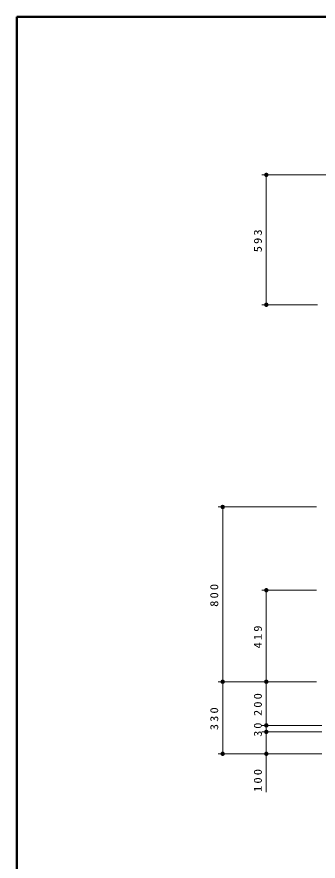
# Model space of a CAD drawing. Units: millimetres on the paper, scale 1:20. Extents: x -365 to 0, y -34 to 257.
# Drawn here: x -365 to -296, y 63.7 to 257 of the extents above; entities that cross this region are included whole.
import ezdxf

# ---------------------------------------------------------------- set-up
doc = ezdxf.new("R2010")
doc.units = ezdxf.units.MM
doc.layers.add('LY_1', color=7, linetype='Continuous', lineweight=25)
doc.layers.add('LY_3', color=7, linetype='Continuous', lineweight=13)
doc.styles.add('ＭＳ ゴシック', font='')
doc.styles.get('ＭＳ ゴシック').set_extended_font_data('MS Gothic')

# ---------------------------------------------------------------- blocks, each defined once
blk = doc.blocks.new('filled_dot')
at = {"color": 0, "linetype": 'Continuous', "lineweight": -2, "const_width": 1.25}
blk.add_lwpolyline([(-0.625, 0, 1), (0.625, 0, 1)], format="xyb", close=True, dxfattribs=at)

msp = doc.modelspace()

# ---------------------------------------------------------------- linework, layer by layer
at = {"layer": 'LY_1', "lineweight": 13}
for p, q in [((-288.836, 220.828), (-308.836, 220.828)), ((-307.836, 191.103), (-307.836, 220.828)), ((-296.086, 191.103), (-308.836, 191.103)), ((-296.336, 144.795), (-318.836, 144.795)), ((-317.836, 104.795), (-317.836, 144.795)), ((-296.336, 125.745), (-308.836, 125.745)), ((-307.836, 104.795), (-307.836, 125.745)), ((-296.336, 104.794), (-318.836, 104.794)), ((-317.836, 88.295), (-317.836, 104.794)), ((-296.336, 104.795), (-308.836, 104.795)), ((-307.836, 94.795), (-307.836, 104.794)), ((-295.086, 94.795), (-308.836, 94.795)), ((-307.836, 93.295), (-307.836, 94.795)), ((-295.086, 93.295), (-308.836, 93.295)), ((-307.836, 79.503), (-307.836, 93.295)), ((-295.086, 88.295), (-318.836, 88.295)), ((-295.086, 88.295), (-308.836, 88.295))]:
    msp.add_line(p, q, dxfattribs=at)
at = {"layer": 'LY_3', "lineweight": 50}
for p, q in [((-365, 257), (-365, 0)), ((0, 257), (-365, 257))]:
    msp.add_line(p, q, dxfattribs=at)

# ---------------------------------------------------------------- block references
at = {"layer": 'LY_1', "lineweight": 13, "xscale": 0.4, "yscale": 0.4}
for p, rotation in [((-307.836, 220.828), 270), ((-307.836, 191.103), 90), ((-317.836, 144.795), 270), ((-307.836, 125.745), 270), ((-317.836, 104.794), 270), ((-307.836, 104.795), 90), ((-307.836, 104.794), 270), ((-307.836, 94.795), 90), ((-307.836, 94.795), 270), ((-307.836, 93.295), 270), ((-317.836, 88.295), 90), ((-307.836, 88.295), 90)]:
    msp.add_blockref('filled_dot', p, dxfattribs=dict(at, rotation=rotation))

# ---------------------------------------------------------------- texts
at = {"layer": 'LY_1', "char_height": 1.833, "attachment_point": 8, "rotation": 90, "style": 'ＭＳ ゴシック'}
for s, insert in [('\\T1.33;\\W1.15;593', (-308.836, 205.966)), ('\\T1.33;\\W1.15;800', (-318.836, 124.795)), ('\\T1.33;\\W1.15;419', (-308.836, 115.27)), ('\\T1.33;\\W1.15;200', (-308.836, 99.794)), ('\\T1.33;\\W1.15;330', (-318.836, 96.544)), ('\\T1.34;\\W1.1;30', (-308.836, 94.045)), ('\\T1.33;\\W1.15;100', (-308.836, 82.42))]:
    msp.add_mtext(s, dxfattribs=dict(at, insert=insert))

doc.saveas('drawing.dxf')
